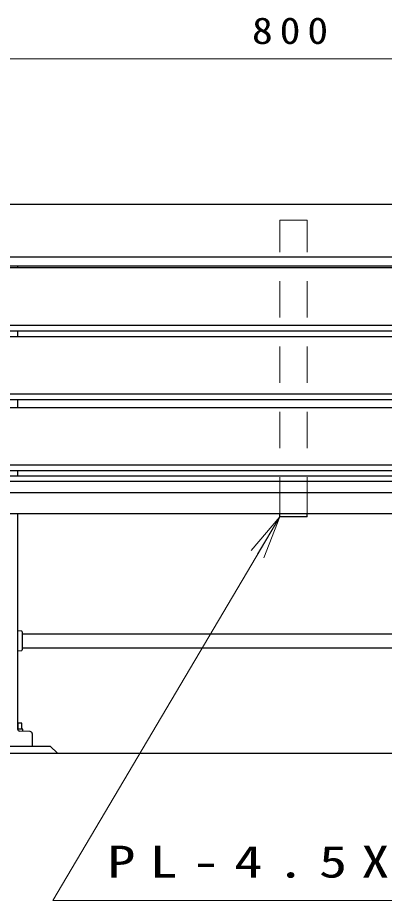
# Model space of a CAD drawing. Units: millimetres on the paper, scale 1:20. Extents: x -365 to 0, y -26 to 257.
# Drawn here: x -255.8 to -230.6, y 98.8 to 159.6 of the extents above; entities that cross this region are included whole.
import ezdxf

# ---------------------------------------------------------------- set-up
doc = ezdxf.new("R2010")
doc.units = ezdxf.units.MM
doc.linetypes.add('USER1', pattern=[4.5, 2.5, -2])
doc.layers.add('LY_1', color=7, linetype='Continuous', lineweight=25)
doc.styles.add('ＭＳ ゴシック', font='')
doc.styles.get('ＭＳ ゴシック').set_extended_font_data('MS Gothic')

msp = doc.modelspace()

# ---------------------------------------------------------------- linework, layer by layer
at = {"layer": 'LY_1', "lineweight": 13}
for p, q in [((-256.846, 156.776), (-216.846, 156.776)), ((-239.754, 122.906), (-237.796, 125.234)), ((-237.796, 125.234), (-239.323, 122.652)), ((-237.796, 125.234), (-238.893, 122.397))]:
    msp.add_line(p, q, dxfattribs=at)
at = {"layer": 'LY_1'}
for p, q in [((-301.596, 146.776), (-212.096, 146.776)), ((-301.346, 143.137), (-212.346, 143.137)), ((-301.596, 142.523), (-212.096, 142.523)), ((-301.596, 142.393), (-212.096, 142.393)), ((-255.846, 142.523), (-255.846, 142.393)), ((-301.596, 138.05), (-212.096, 138.05)), ((-301.346, 138.44), (-212.346, 138.44)), ((-255.846, 138.05), (-255.846, 137.647)), ((-301.596, 137.647), (-212.096, 137.647)), ((-301.596, 133.304), (-212.096, 133.304)), ((-301.346, 133.694), (-212.346, 133.694)), ((-255.846, 133.304), (-255.846, 132.758)), ((-301.596, 132.758), (-212.096, 132.758)), ((-301.596, 128.415), (-212.096, 128.415)), ((-301.346, 128.805), (-212.346, 128.805)), ((-255.846, 128.415), (-255.846, 128.045)), ((-301.596, 128.045), (-212.096, 128.045)), ((-301.596, 127.689), (-212.096, 127.689)), ((-301.346, 126.898), (-212.346, 126.898)), ((-301.596, 125.459), (-212.096, 125.459)), ((-255.846, 125.459), (-255.846, 110.619)), ((-237.796, 125.234), (-237.796, 125.459)), ((-235.896, 125.234), (-235.896, 125.459)), ((-235.896, 125.234), (-237.796, 125.234)), ((-255.846, 117.391), (-255.591, 117.364)), ((-255.546, 117.315), (-255.546, 116.055)), ((-255.546, 117.162), (-218.146, 117.162)), ((-255.546, 116.207), (-218.146, 116.207)), ((-255.591, 116.005), (-255.846, 115.978)), ((-255.547, 111.01), (-255.846, 111.01)), ((-255.822, 110.61), (-255.822, 111.01)), ((-255.547, 110.61), (-255.547, 111.01)), ((-255.496, 110.61), (-255.846, 110.61)), ((-254.99, 110.44), (-255.702, 110.469)), ((-255.496, 110.461), (-255.496, 110.61)), ((-254.846, 110.29), (-254.846, 109.435)), ((-293.096, 108.935), (-208.096, 108.935)), ((-260.096, 109.435), (-253.596, 109.435)), ((-253.596, 109.435), (-253.096, 108.935))]:
    msp.add_line(p, q, dxfattribs=at)
at = {"layer": 'LY_1', "linetype": 'USER1', "lineweight": 13}
for p, q in [((-237.796, 125.459), (-237.796, 145.655)), ((-235.896, 145.655), (-237.796, 145.655)), ((-235.896, 125.459), (-235.896, 145.655))]:
    msp.add_line(p, q, dxfattribs=at)
at = {"layer": 'LY_1', "lineweight": 13}
msp.add_lwpolyline([(-237.796, 125.234), (-253.431, 98.806), (-219.166, 98.806)], dxfattribs=at)
at = {"layer": 'LY_1'}
for centre, radius, start, end in [((-255.596, 117.315), 0.05, 0, 83.99099), ((-255.596, 116.055), 0.05, 276.009, 0), ((-255.696, 110.619), 0.15, 179.99996, 267.70997), ((-254.996, 110.29), 0.15, 0, 87.70991)]:
    msp.add_arc(centre, radius, start, end, dxfattribs=at)

# ---------------------------------------------------------------- texts
at = {"layer": 'LY_1', "style": 'ＭＳ ゴシック'}
for s, insert, char_height, attachment_point in [('\\T1.33;\\W1.15;800', (-236.846, 157.776), 1.833, 8), ('\\T1.5;\\W1.3;PL-4.5X38w', (-249.679, 101.456), 2.199, 4)]:
    msp.add_mtext(s, dxfattribs=dict(at, insert=insert, char_height=char_height, attachment_point=attachment_point))

doc.saveas('drawing.dxf')
